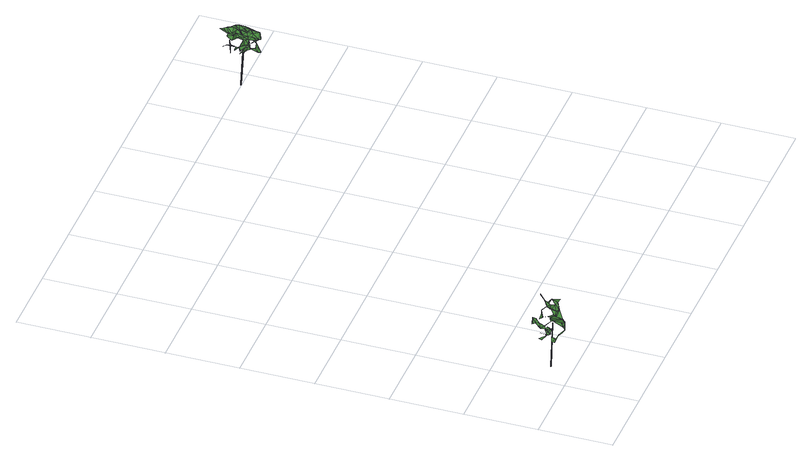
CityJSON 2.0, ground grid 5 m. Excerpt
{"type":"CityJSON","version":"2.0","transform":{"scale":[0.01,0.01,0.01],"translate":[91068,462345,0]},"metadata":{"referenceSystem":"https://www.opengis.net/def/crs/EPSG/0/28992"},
"CityObjects":{
"tree1":{"type":"SolitaryVegetationObject","attributes":{"gtid":289,"crown_width_m":2.01,"crown_median_z":3.63,"trunk_H_m":3.38,"trunk_DBH_m":0.0506,"trunk_radius_m":0.0253,"trunk_base_height_m":0.25,"original_gtid":"294"},"geometry":[{"type":"MultiSurface","lod":"3","boundaries":[[[0,1,2]],[[3,4,5]],[[6,7,8]],[[9,10,11]],[[12,13,14]],[[15,16,17]],[[18,19,20]],[[21,22,23]],[[24,25,26]],[[27,28,29]],[[30,31,6]],[[32,7,6]],[[33,34,21]],[[35,30,36]],[[37,38,39]],[[40,41,42]],[[43,44,45]],[[9,46,47]],[[48,49,50]],[[10,51,11]],[[32,19,18]],[[52,17,53]],[[54,55,56]],[[40,57,41]],[[58,13,12]],[[58,12,39]],[[59,60,61]],[[27,29,62]],[[56,63,64]],[[41,65,66]],[[67,68,31]],[[69,60,46]],[[46,59,69]],[[70,44,71]],[[72,44,45]],[[73,74,75]],[[76,77,49]],[[13,58,78]],[[13,78,79]],[[80,41,57]],[[32,81,82]],[[48,83,18]],[[22,54,56]],[[13,79,14]],[[84,85,86]],[[87,88,17]],[[31,81,67]],[[65,45,66]],[[65,43,45]],[[84,65,86]],[[52,53,88]],[[89,90,91]],[[92,37,93]],[[93,94,95]],[[16,28,96]],[[97,41,80]],[[98,99,100]],[[46,26,101]],[[51,10,9]],[[99,102,103]],[[35,41,104]],[[72,70,44]],[[11,51,9]],[[42,105,106]],[[106,105,40]],[[107,64,22]],[[107,22,23]],[[108,5,28]],[[12,14,78]],[[109,73,110]],[[109,110,98]],[[81,68,111]],[[67,111,68]],[[78,112,113]],[[99,100,32]],[[106,40,81]],[[55,63,56]],[[68,32,6]],[[29,28,16]],[[24,74,114]],[[93,91,90]],[[48,18,49]],[[30,0,2]],[[30,2,33]],[[63,22,64]],[[36,30,8]],[[83,99,32]],[[100,115,116]],[[86,65,41]],[[31,36,81]],[[117,114,74]],[[103,118,100]],[[20,48,50]],[[69,61,60]],[[119,21,120]],[[29,16,15]],[[23,120,107]],[[88,42,97]],[[1,86,121]],[[41,97,42]],[[24,114,122]],[[120,2,123]],[[73,82,110]],[[93,37,38]],[[33,124,30]],[[39,38,58]],[[81,36,99]],[[72,45,70]],[[0,86,1]],[[57,125,80]],[[96,126,16]],[[30,6,8]],[[127,85,84]],[[68,6,31]],[[35,36,31]],[[128,19,82]],[[38,113,58]],[[52,88,87]],[[99,98,110]],[[123,37,129]],[[122,117,25]],[[22,63,55]],[[93,92,94]],[[31,121,41]],[[94,91,93]],[[46,60,59]],[[129,130,21]],[[103,73,74]],[[40,105,57]],[[42,88,105]],[[131,74,24]],[[98,116,74]],[[44,43,66]],[[41,66,43]],[[76,132,77]],[[89,92,90]],[[80,125,88]],[[102,73,103]],[[25,117,131]],[[105,125,57]],[[81,111,106]],[[69,133,134]],[[31,41,35]],[[135,101,26]],[[86,41,121]],[[27,136,28]],[[115,26,137]],[[77,59,76]],[[81,99,82]],[[17,88,53]],[[132,138,77]],[[99,36,32]],[[111,67,106]],[[126,17,87]],[[133,69,59]],[[5,108,3]],[[3,108,136]],[[85,127,86]],[[18,20,50]],[[49,18,50]],[[117,122,114]],[[120,129,119]],[[120,123,129]],[[62,96,5]],[[29,96,62]],[[96,28,5]],[[87,17,52]],[[76,61,138]],[[76,138,132]],[[66,45,44]],[[27,5,4]],[[62,5,27]],[[99,103,100]],[[86,104,65]],[[88,125,53]],[[27,4,136]],[[129,37,12]],[[123,130,37]],[[40,67,81]],[[45,44,70]],[[43,71,44]],[[118,46,100]],[[33,23,34]],[[91,92,89]],[[94,92,91]],[[115,24,26]],[[112,139,140]],[[138,133,59]],[[135,26,25]],[[83,32,18]],[[109,98,73]],[[46,101,100]],[[0,30,35]],[[117,74,131]],[[116,103,74]],[[128,48,20]],[[30,124,1]],[[1,124,2]],[[102,82,73]],[[21,23,120]],[[98,74,73]],[[12,37,39]],[[31,30,1]],[[40,42,67]],[[124,21,130]],[[127,84,86]],[[23,33,2]],[[120,23,2]],[[126,96,17]],[[29,17,96]],[[2,130,123]],[[22,34,23]],[[65,104,43]],[[38,37,130]],[[25,24,122]],[[17,16,126]],[[2,124,130]],[[41,43,104]],[[79,78,14]],[[54,22,55]],[[3,136,4]],[[34,22,21]],[[128,82,102]],[[90,92,93]],[[128,102,83]],[[138,134,133]],[[88,125,105]],[[46,118,47]],[[46,9,137]],[[100,116,98]],[[141,112,142]],[[32,36,7]],[[101,135,100]],[[115,100,135]],[[28,136,108]],[[32,68,81]],[[22,143,23]],[[38,130,113]],[[80,88,97]],[[67,42,106]],[[119,129,21]],[[33,21,124]],[[22,56,143]],[[23,143,107]],[[58,113,112]],[[129,113,130]],[[129,12,113]],[[58,112,78]],[[78,113,12]],[[36,8,7]],[[104,86,35]],[[86,0,35]],[[83,48,128]],[[99,83,102]],[[47,118,9]],[[137,9,118]],[[137,46,60]],[[138,59,77]],[[59,61,76]],[[69,138,61]],[[15,17,29]],[[69,134,138]],[[41,121,97]],[[24,115,131]],[[118,103,115]],[[118,115,137]],[[116,115,103]],[[115,135,131]],[[131,135,25]],[[1,121,31]],[[137,26,46]],[[143,56,107]],[[56,64,107]],[[20,19,128]],[[32,82,19]],[[99,110,82]],[[144,145,146]],[[144,146,147]],[[147,146,148]],[[147,148,149]],[[148,146,150]],[[148,150,149]],[[146,145,151]],[[146,151,150]],[[150,151,152]],[[150,152,149]],[[151,145,153]],[[151,153,152]],[[152,153,154]],[[152,154,149]],[[154,153,155]],[[154,155,149]],[[153,145,156]],[[153,156,155]],[[155,156,157]],[[155,157,149]],[[156,145,158]],[[156,158,157]],[[157,158,159]],[[157,159,149]],[[159,158,160]],[[159,160,149]],[[158,145,161]],[[158,161,160]],[[160,161,162]],[[160,162,149]],[[161,145,163]],[[161,163,162]],[[162,163,164]],[[162,164,149]],[[163,145,165]],[[163,165,164]],[[164,165,166]],[[164,166,149]],[[165,145,167]],[[165,167,166]],[[166,167,168]],[[166,168,149]],[[167,145,169]],[[167,169,168]],[[168,169,170]],[[168,170,149]],[[169,145,171]],[[169,171,170]],[[170,171,172]],[[170,172,149]],[[171,145,173]],[[171,173,172]],[[173,145,174]],[[173,174,172]],[[172,174,175]],[[172,175,149]],[[174,145,176]],[[174,176,175]],[[175,176,177]],[[175,177,149]],[[176,145,178]],[[176,178,177]],[[178,145,179]],[[178,179,177]],[[177,179,180]],[[177,180,149]],[[179,145,181]],[[179,181,180]],[[180,181,182]],[[180,182,149]],[[181,145,144]],[[181,144,182]],[[182,144,147]],[[182,147,149]]]}]},
"tree2":{"type":"SolitaryVegetationObject","attributes":{"gtid":318,"crown_width_m":2.75,"crown_median_z":4.05,"trunk_H_m":3.7,"trunk_DBH_m":0.0761,"trunk_radius_m":0.038,"trunk_base_height_m":0.35,"original_gtid":"324"},"geometry":[{"type":"MultiSurface","lod":"3","boundaries":[[[183,184,185]],[[186,187,188]],[[189,188,187]],[[190,191,192]],[[193,184,183]],[[194,195,196]],[[197,198,199]],[[200,201,202]],[[203,204,205]],[[206,207,208]],[[209,207,206]],[[202,210,200]],[[211,212,213]],[[214,215,216]],[[217,218,219]],[[220,221,222]],[[223,219,224]],[[219,225,224]],[[223,224,225]],[[226,227,228]],[[229,230,231]],[[232,233,234]],[[232,235,233]],[[236,237,238]],[[239,227,226]],[[240,218,217]],[[213,212,241]],[[214,242,243]],[[244,245,246]],[[231,247,248]],[[249,250,251]],[[252,250,249]],[[253,242,210]],[[254,255,256]],[[257,258,259]],[[245,215,260]],[[245,260,261]],[[256,262,263]],[[264,265,266]],[[263,239,226]],[[220,222,267]],[[202,201,253]],[[193,268,269]],[[270,254,241]],[[271,272,273]],[[220,274,275]],[[276,273,272]],[[253,201,248]],[[229,248,201]],[[252,277,278]],[[256,257,254]],[[222,231,267]],[[279,280,265]],[[241,281,282]],[[283,284,285]],[[286,287,220]],[[261,236,288]],[[261,288,183]],[[201,242,229]],[[188,289,290]],[[291,292,293]],[[219,223,217]],[[256,250,252]],[[254,198,255]],[[185,184,286]],[[294,295,296]],[[297,284,283]],[[293,292,298]],[[299,300,290]],[[292,301,298]],[[266,280,186]],[[266,265,280]],[[217,223,240]],[[225,218,240]],[[231,248,229]],[[275,302,303]],[[210,202,253]],[[254,228,213]],[[228,227,213]],[[304,305,300]],[[270,306,199]],[[267,231,230]],[[307,267,230]],[[235,272,271]],[[273,276,308]],[[220,244,286]],[[281,241,212]],[[283,309,297]],[[201,200,210]],[[248,242,253]],[[310,299,290]],[[263,262,251]],[[311,312,194]],[[310,289,299]],[[289,188,299]],[[223,225,240]],[[308,233,190]],[[313,232,314]],[[188,189,300]],[[297,309,315]],[[316,279,264]],[[186,316,264]],[[184,195,286]],[[234,276,235]],[[233,276,234]],[[308,276,233]],[[237,261,260]],[[237,260,215]],[[218,225,219]],[[285,317,283]],[[197,199,306]],[[274,220,287]],[[318,319,314]],[[319,203,314]],[[320,302,306]],[[288,268,193]],[[320,270,282]],[[320,306,270]],[[301,290,300]],[[203,313,321]],[[313,314,321]],[[256,252,322]],[[323,324,316]],[[320,243,242]],[[271,273,190]],[[271,190,192]],[[278,322,252]],[[236,325,288]],[[239,325,236]],[[326,187,304]],[[326,327,328]],[[203,319,234]],[[297,269,284]],[[269,297,193]],[[189,327,304]],[[185,286,246]],[[329,294,311]],[[320,247,330]],[[214,243,215]],[[284,269,285]],[[285,269,268]],[[331,325,239]],[[297,332,193]],[[264,305,304]],[[325,268,288]],[[333,209,256]],[[281,320,282]],[[334,282,320]],[[295,294,329]],[[236,261,237]],[[320,334,247]],[[183,288,193]],[[317,285,335]],[[208,207,333]],[[274,336,337]],[[318,338,339]],[[319,339,338]],[[318,339,319]],[[206,257,259]],[[279,265,264]],[[232,234,338]],[[340,194,312]],[[190,233,191]],[[233,192,191]],[[308,190,273]],[[251,262,252]],[[277,252,262]],[[251,252,249]],[[321,205,341]],[[342,298,300]],[[300,298,301]],[[311,296,312]],[[296,340,312]],[[295,329,195]],[[286,244,246]],[[237,281,211]],[[237,211,238]],[[298,342,293]],[[283,343,337]],[[317,198,197]],[[197,306,343]],[[283,337,309]],[[302,343,306]],[[229,216,230]],[[309,337,344]],[[309,344,194]],[[291,301,292]],[[291,293,342]],[[301,291,342]],[[301,342,188]],[[322,262,256]],[[184,345,195]],[[277,259,278]],[[247,334,242]],[[326,328,187]],[[270,199,254]],[[326,304,327]],[[241,282,270]],[[317,197,283]],[[343,283,197]],[[205,314,203]],[[205,321,314]],[[213,346,238]],[[213,227,346]],[[267,244,220]],[[307,244,267]],[[325,331,268]],[[268,331,347]],[[295,192,191]],[[242,334,320]],[[234,319,338]],[[203,321,204]],[[203,234,313]],[[321,341,204]],[[341,205,204]],[[280,324,186]],[[323,186,324]],[[316,186,323]],[[324,279,316]],[[324,280,279]],[[304,187,264]],[[299,188,300]],[[290,289,310]],[[188,290,301]],[[186,264,187]],[[320,281,243]],[[331,348,335]],[[192,233,235]],[[235,271,192]],[[194,192,195]],[[294,296,311]],[[195,192,295]],[[276,272,235]],[[313,234,235]],[[262,278,277]],[[347,331,335]],[[285,347,335]],[[268,347,285]],[[259,209,206]],[[214,216,229]],[[183,349,261]],[[295,340,296]],[[199,198,254]],[[212,211,281]],[[215,245,307]],[[302,337,343]],[[275,337,302]],[[209,277,278]],[[258,257,256]],[[241,254,213]],[[211,213,238]],[[331,239,348]],[[185,246,349]],[[185,349,183]],[[266,186,188]],[[278,259,258]],[[263,348,239]],[[228,333,226]],[[208,333,228]],[[231,222,350]],[[231,350,247]],[[340,192,194]],[[266,305,264]],[[266,188,305]],[[226,333,263]],[[191,340,295]],[[340,191,192]],[[195,329,311]],[[195,311,286]],[[194,286,311]],[[313,235,232]],[[314,232,338]],[[314,338,318]],[[300,189,304]],[[287,286,336]],[[274,287,336]],[[194,336,286]],[[189,187,328]],[[328,327,189]],[[248,247,242]],[[208,228,351]],[[237,215,243]],[[237,243,281]],[[230,216,307]],[[215,307,216]],[[333,256,263]],[[315,332,297]],[[342,300,305]],[[342,305,188]],[[256,255,198]],[[335,348,317]],[[198,317,348]],[[198,348,256]],[[206,208,351]],[[322,278,262]],[[348,250,256]],[[251,250,263]],[[256,209,258]],[[201,210,242]],[[277,209,259]],[[348,263,250]],[[315,345,332]],[[229,242,214]],[[193,332,184]],[[184,332,345]],[[303,330,350]],[[275,303,350]],[[350,330,247]],[[352,330,303]],[[352,303,302]],[[352,320,330]],[[352,302,320]],[[209,278,258]],[[345,196,195]],[[194,344,336]],[[337,336,344]],[[220,275,221]],[[350,221,275]],[[222,221,350]],[[209,333,207]],[[274,353,275]],[[337,275,353]],[[337,353,274]],[[239,346,227]],[[315,196,345]],[[309,196,315]],[[309,194,196]],[[244,307,245]],[[238,346,236]],[[239,236,346]],[[245,261,349]],[[245,349,246]],[[257,351,254]],[[254,351,228]],[[206,351,257]],[[354,355,356]],[[354,356,357]],[[357,356,358]],[[357,358,359]],[[356,355,360]],[[356,360,358]],[[358,360,361]],[[358,361,359]],[[360,355,362]],[[360,362,361]],[[361,362,363]],[[361,363,359]],[[362,355,364]],[[362,364,363]],[[363,364,365]],[[363,365,359]],[[364,355,366]],[[364,366,365]],[[365,366,367]],[[365,367,359]],[[366,355,368]],[[366,368,367]],[[367,368,369]],[[367,369,359]],[[368,355,370]],[[368,370,369]],[[369,370,371]],[[369,371,359]],[[370,355,372]],[[370,372,371]],[[371,372,373]],[[371,373,359]],[[372,355,374]],[[372,374,373]],[[373,374,375]],[[373,375,359]],[[374,355,376]],[[374,376,375]],[[375,376,377]],[[375,377,359]],[[376,355,378]],[[376,378,377]],[[377,378,379]],[[377,379,359]],[[378,355,380]],[[378,380,379]],[[379,380,381]],[[379,381,359]],[[380,355,382]],[[380,382,381]],[[381,382,383]],[[381,383,359]],[[382,355,384]],[[382,384,383]],[[383,384,385]],[[383,385,359]],[[384,355,386]],[[384,386,385]],[[385,386,387]],[[385,387,359]],[[386,355,388]],[[386,388,387]],[[387,388,389]],[[387,389,359]],[[388,355,390]],[[388,390,389]],[[389,390,391]],[[389,391,359]],[[390,355,392]],[[390,392,391]],[[391,392,393]],[[391,393,359]],[[392,355,394]],[[392,394,393]],[[393,394,395]],[[393,395,359]],[[394,355,396]],[[394,396,395]],[[395,396,397]],[[395,397,359]],[[396,355,398]],[[396,398,397]],[[397,398,399]],[[397,399,359]],[[398,355,400]],[[398,400,399]],[[399,400,401]],[[399,401,359]],[[400,355,354]],[[400,354,401]],[[401,354,357]],[[401,357,359]]]}]}
},
"vertices":[
[189,159,364],[189,158,363],[156,188,346],[52,106,309],[57,109,343],[83,88,316],[157,152,411],[157,153,412],[157,154,411],[176,195,532],[182,227,566],[182,227,565],[131,165,294],[122,193,256],[120,213,267],[145,92,301],[145,92,302],[160,73,309],[125,95,466],[153,94,478],[125,94,466],[137,211,334],[145,245,362],[171,231,346],[210,187,471],[210,187,469],[183,161,465],[83,87,316],[75,92,292],[112,82,321],[188,158,364],[194,145,367],[151,120,443],[155,188,346],[137,211,335],[194,146,367],[158,153,411],[155,148,287],[155,148,288],[154,148,287],[221,75,357],[232,112,362],[221,75,356],[263,130,383],[242,140,420],[264,130,383],[155,171,503],[158,149,516],[113,101,474],[101,143,466],[112,101,474],[183,227,565],[167,68,321],[189,64,318],[128,265,360],[128,265,362],[161,271,388],[221,75,355],[131,164,294],[141,205,473],[141,206,474],[141,206,473],[112,83,322],[161,270,388],[161,269,388],[264,130,382],[265,130,383],[166,57,390],[168,73,416],[142,206,473],[264,165,428],[241,140,420],[265,165,428],[213,118,504],[221,161,516],[210,102,536],[98,181,451],[99,181,451],[130,165,294],[121,193,256],[212,83,321],[169,73,416],[184,100,472],[153,95,479],[264,203,342],[262,203,342],[230,168,359],[167,70,321],[189,65,318],[197,201,284],[197,200,285],[226,195,287],[197,199,284],[206,165,293],[226,194,287],[207,165,293],[112,84,321],[211,83,321],[209,124,491],[178,120,461],[183,153,464],[182,161,465],[184,101,472],[201,133,495],[230,167,359],[221,74,356],[167,56,390],[192,259,362],[75,93,292],[208,124,491],[185,101,472],[166,55,390],[101,163,320],[131,165,295],[228,195,476],[184,161,465],[201,133,494],[228,194,476],[158,149,515],[138,211,334],[173,228,343],[194,146,366],[228,196,476],[159,188,324],[155,187,346],[211,82,321],[145,92,303],[263,203,342],[153,93,479],[158,188,324],[158,187,324],[210,186,470],[91,200,439],[144,205,448],[144,206,448],[183,161,464],[52,105,309],[156,171,503],[143,206,448],[82,190,338],[82,190,339],[119,134,358],[118,134,358],[191,259,362],[178,152,25],[175,152,25],[177,153,25],[179,141,363],[179,142,363],[176,141,363],[178,142,363],[177,154,25],[178,143,363],[176,154,25],[177,143,363],[177,144,363],[175,155,25],[176,144,363],[174,154,25],[175,144,363],[175,143,363],[173,154,25],[174,143,363],[173,153,25],[174,142,363],[173,152,25],[174,141,363],[173,151,25],[174,140,363],[173,150,25],[174,139,363],[174,150,25],[175,139,363],[174,149,25],[175,149,25],[176,139,363],[176,149,25],[177,139,363],[176,150,25],[177,150,25],[178,139,363],[177,151,25],[178,140,363],
[2439,2955,427],[2473,2921,402],[2459,2974,420],[2472,3071,248],[2470,3134,249],[2499,3116,235],[2471,3134,248],[2430,2905,313],[2469,2930,310],[2469,2930,311],[2442,2899,424],[2471,2949,375],[2472,2949,375],[2473,2921,401],[2381,2958,417],[2342,2951,423],[2355,2976,428],[2363,3139,451],[2384,3120,446],[2363,3140,450],[2405,2983,308],[2346,2998,298],[2347,2999,298],[2257,2973,417],[2258,2972,417],[2259,2939,442],[2255,2966,387],[2362,3139,450],[2333,2995,440],[2305,3008,451],[2314,2963,438],[2395,3068,410],[2409,3039,434],[2428,3071,431],[2560,2983,245],[2560,2982,246],[2533,2990,253],[2474,3046,425],[2449,3065,432],[2456,3067,430],[2533,2990,254],[2532,2990,254],[2533,2989,254],[2287,2926,427],[2314,2952,439],[2260,2939,442],[2405,3102,442],[2428,3084,437],[2428,3085,436],[2398,2950,318],[2414,2918,311],[2397,2950,317],[2414,2918,313],[2381,2958,419],[2378,2992,425],[2355,2976,430],[2336,2934,429],[2560,2983,246],[2305,3008,450],[2363,3086,426],[2357,3044,424],[2473,3046,426],[2428,3026,423],[2452,3007,419],[2395,3068,408],[2405,3102,440],[2323,2921,366],[2323,2920,367],[2323,2919,366],[2307,2937,370],[2384,3120,444],[2314,2963,436],[2314,2952,437],[2292,2924,419],[2259,2973,417],[2256,2967,387],[2254,2967,387],[2401,3000,413],[2416,2977,424],[2302,2935,370],[2292,2923,419],[2472,3071,249],[2470,3048,252],[2473,3071,248],[2456,3067,431],[2392,2886,404],[2408,2880,397],[2333,2995,438],[2430,2905,314],[2378,2888,314],[2398,2876,304],[2463,3012,408],[2435,3021,414],[2377,2888,313],[2282,2953,359],[2282,2953,360],[2469,3048,253],[2469,3048,252],[2345,3025,454],[2324,3046,405],[2406,2939,407],[2408,2881,396],[2392,2887,402],[2488,3013,410],[2487,3013,409],[2422,2937,418],[2480,3109,186],[2480,3110,186],[2560,3125,238],[2560,3126,238],[2560,3125,239],[2508,2987,346],[2508,2986,345],[2486,2988,343],[2421,2884,396],[2536,3137,242],[2479,3109,186],[2499,3118,235],[2536,3136,241],[2401,3000,412],[2428,3026,422],[2471,3134,250],[2499,3117,236],[2378,2992,423],[2449,3065,434],[2398,2877,303],[2422,2937,416],[2480,3109,185],[2486,2987,344],[2485,2987,343],[2397,2950,318],[2405,2984,309],[2442,2899,422],[2417,3061,263],[2396,2937,410],[2426,2984,303],[2426,2984,301],[2356,3044,424],[2346,2999,299],[2302,2936,370],[2417,3061,262],[2417,3060,262],[2396,2937,412],[2459,3154,241],[2460,3153,241],[2459,3153,241],[2509,2986,346],[2395,3067,409],[2366,2894,413],[2442,2898,423],[2287,2926,426],[2346,3087,416],[2366,2894,411],[2458,2974,418],[2432,2978,416],[2426,2983,302],[2427,2984,302],[2486,2986,343],[2346,2999,298],[2536,3136,242],[2405,2980,408],[2439,2955,425],[2473,2920,401],[2342,2951,425],[2366,2893,412],[2336,2934,428],[2432,2978,418],[2428,3071,429],[2258,2973,418],[2409,3039,432],[2452,3007,417],[2379,3002,35],[2375,3002,35],[2379,3003,35],[2402,2989,404],[2402,2990,404],[2398,2989,405],[2378,3004,35],[2402,2991,404],[2378,3005,35],[2401,2992,405],[2377,3005,35],[2400,2992,405],[2376,3006,35],[2399,2992,405],[2375,3006,35],[2398,2993,405],[2374,3006,35],[2397,2993,405],[2373,3005,35],[2396,2992,405],[2372,3004,35],[2395,2991,405],[2371,3003,35],[2395,2990,405],[2371,3002,35],[2394,2989,405],[2371,3001,35],[2394,2988,405],[2372,3000,35],[2395,2987,405],[2372,2999,35],[2395,2986,405],[2373,2999,35],[2396,2986,405],[2374,2998,35],[2397,2985,405],[2375,2998,35],[2398,2985,404],[2376,2998,35],[2399,2985,404],[2377,2999,35],[2400,2986,404],[2378,2999,35],[2401,2986,404],[2378,3000,35],[2401,2987,404],[2379,3001,35],[2402,2988,404]
]}
